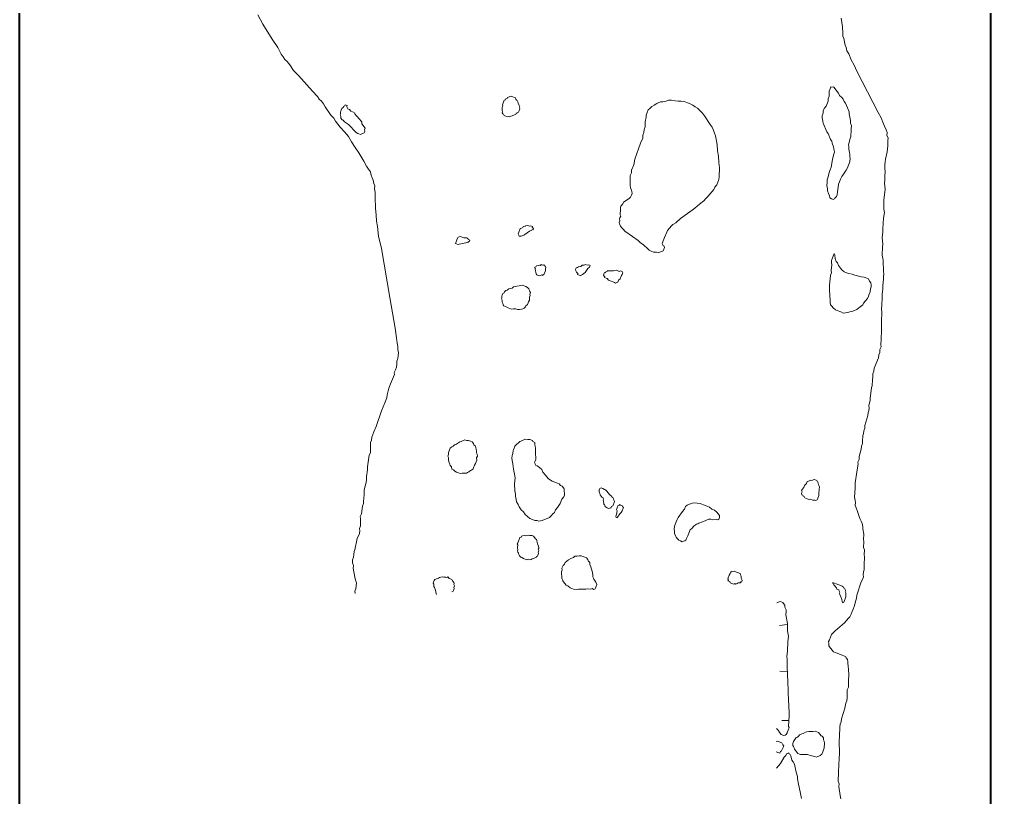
# Model space of a CAD drawing. Header units: millimetres. Extents: x -4 to 26, y -121 to 7.
# Drawn here: x -4.27 to 25.73, y -81.93 to -57.91 of the extents above; entities that cross this region are included whole.
import ezdxf

# ---------------------------------------------------------------- set-up
doc = ezdxf.new("R2010")
doc.units = ezdxf.units.MM
doc.header["$MEASUREMENT"] = 0
doc.layers.add('Layer 1', color=7, linetype='Continuous', lineweight=0)

msp = doc.modelspace()

# ---------------------------------------------------------------- linework, layer by layer
at = {"layer": 'Layer 1', "color": 250, "lineweight": 5, "true_color": 0x231f20}
for p, q in [((19.209, -76.618), (19.441, -76.588)), ((19.222, -78.032), (19.469, -78.04)), ((19.282, -79.559), (19.502, -79.556))]:
    msp.add_line(p, q, dxfattribs=at)
at = {"layer": 'Layer 1', "color": 240, "lineweight": 40, "true_color": 0xed1c24}
msp.add_lwpolyline([(25.727, -121.13), (-4.273, -121.13), (-4.273, 7.37), (25.727, 7.37)], close=True, dxfattribs=at)
at = {"layer": 'Layer 1', "color": 250, "lineweight": 5, "true_color": 0x231f20}
for points in [[(6.095, -75.631), (6.09, -75.567), (6.123, -75.487), (6.129, -75.395), (6.136, -75.304), (6.104, -75.228), (6.084, -75.126), (6.038, -74.857), (6.044, -74.766), (6.013, -74.69), (6.019, -74.599), (6.052, -74.518), (6.058, -74.427), (6.065, -74.336), (6.087, -74.282), (6.165, -73.939), (6.232, -73.779), (6.238, -73.687), (6.233, -73.623), (6.266, -73.542), (6.263, -73.322), (6.258, -73.257), (6.291, -73.177), (6.326, -72.941), (6.359, -72.861), (6.354, -72.796), (6.378, -72.587), (6.373, -72.522), (6.38, -72.431), (6.441, -72.206), (6.447, -72.115), (6.453, -72.023), (6.477, -71.814), (6.483, -71.723), (6.535, -71.369), (6.568, -71.288), (6.576, -71.041), (6.572, -70.977), (6.605, -70.896), (6.611, -70.805), (6.644, -70.725), (6.677, -70.644), (6.743, -70.484), (6.915, -69.991), (7.014, -69.75), (7.08, -69.59), (7.086, -69.498), (7.137, -69.3), (7.159, -69.247), (7.192, -69.166), (7.313, -68.872), (7.308, -68.807), (7.341, -68.727), (7.374, -68.647), (7.381, -68.555), (7.387, -68.464), (7.42, -68.384), (7.426, -68.293), (7.433, -68.201), (7.412, -68.099), (7.418, -68.008), (7.398, -67.905), (7.373, -67.738), (7.338, -67.443), (7.165, -66.495), (6.911, -64.982), (6.819, -64.6), (6.784, -64.304), (6.759, -64.137), (6.745, -63.943), (6.73, -63.75), (6.718, -63.4), (6.719, -63.244), (6.699, -63.142), (6.705, -63.051), (6.674, -62.975), (6.653, -62.873), (6.622, -62.797), (6.59, -62.722), (6.57, -62.619), (6.512, -62.533), (6.453, -62.446), (6.364, -62.284), (6.216, -62.035), (6.099, -61.862), (5.983, -61.689), (5.893, -61.527), (5.765, -61.38), (5.638, -61.234), (5.495, -61.05), (5.436, -60.963), (5.351, -60.866), (5.177, -60.606), (5.118, -60.519), (5.06, -60.433), (4.991, -60.373), (4.933, -60.286), (4.778, -60.129), (4.353, -59.641), (4.199, -59.484), (4.082, -59.31), (3.997, -59.213), (3.928, -59.153), (3.87, -59.066), (3.812, -58.98), (3.706, -58.78), (3.531, -58.52), (3.251, -58.06), (3.088, -57.774)], [(21.107, -57.87), (21.153, -58.139), (21.167, -58.333), (21.161, -58.424), (21.192, -58.5), (21.213, -58.602), (21.233, -58.704), (21.265, -58.78), (21.285, -58.882), (21.344, -58.969), (21.422, -59.158), (21.512, -59.32), (21.591, -59.509), (22.255, -60.784), (22.345, -60.946), (22.423, -61.135), (22.455, -61.21), (22.502, -61.324), (22.534, -61.399), (22.527, -61.491), (22.559, -61.566), (22.553, -61.657), (22.557, -61.722), (22.551, -61.813), (22.545, -61.905), (22.538, -61.996), (22.477, -62.221), (22.471, -62.312), (22.464, -62.404), (22.458, -62.495), (22.468, -62.624), (22.461, -62.715), (22.46, -62.871), (22.453, -62.962), (22.468, -63.156), (22.461, -63.247), (22.427, -63.484), (22.431, -63.548), (22.435, -63.768), (22.455, -63.871), (22.416, -64.042), (22.402, -64.381), (22.395, -64.472), (22.389, -64.563), (22.383, -64.655), (22.397, -64.848), (22.391, -64.939), (22.383, -65.187), (22.403, -65.289), (22.408, -65.354), (22.42, -65.703), (22.425, -65.768), (22.419, -65.859), (22.424, -65.923), (22.4, -66.133), (22.394, -66.224), (22.381, -66.407), (22.375, -66.498), (22.367, -66.745), (22.361, -66.836), (22.37, -66.965), (22.362, -67.213), (22.356, -67.304), (22.354, -67.46), (22.359, -67.524), (22.351, -67.771), (22.339, -67.954), (22.343, -68.019), (22.31, -68.099), (22.304, -68.19), (22.271, -68.271), (22.265, -68.362), (22.132, -68.683), (22.126, -68.774), (22.093, -68.855), (22.087, -68.946), (22.08, -69.037), (22.068, -69.22), (22.046, -69.273), (22.04, -69.365), (22.005, -69.601), (22.01, -69.665), (21.97, -69.837), (21.975, -69.901), (21.969, -69.993), (21.947, -70.046), (21.94, -70.138), (21.846, -70.443), (21.84, -70.534), (21.807, -70.614), (21.8, -70.706), (21.778, -70.759), (21.766, -70.942), (21.77, -71.006), (21.737, -71.087), (21.731, -71.178), (21.67, -71.403), (21.663, -71.494), (21.63, -71.575), (21.635, -71.639), (21.6, -71.875), (21.548, -72.229), (21.542, -72.321), (21.547, -72.385), (21.528, -72.659), (21.548, -72.762), (21.553, -72.826), (21.547, -72.917), (21.578, -72.993), (21.61, -73.069), (21.693, -73.322), (21.725, -73.398), (21.756, -73.473), (21.777, -73.575), (21.781, -73.64), (21.807, -73.807), (21.805, -73.963), (21.81, -74.027), (21.797, -74.21), (21.829, -74.285), (21.827, -74.441), (21.832, -74.506), (21.824, -74.753), (21.822, -74.909), (21.8, -74.962), (21.794, -75.054), (21.799, -75.118), (21.766, -75.198), (21.733, -75.279), (21.594, -75.691), (21.588, -75.782), (21.515, -76.034), (21.482, -76.115), (21.449, -76.195), (21.416, -76.275), (21.383, -76.355), (21.334, -76.398), (21.275, -76.467), (21.215, -76.536), (20.922, -76.792), (20.873, -76.834), (20.813, -76.903), (20.78, -76.984), (20.747, -77.064), (20.725, -77.117), (20.73, -77.182), (20.735, -77.246), (20.75, -77.284), (20.793, -77.333), (20.835, -77.382), (20.878, -77.431), (20.931, -77.453), (20.985, -77.475), (21.065, -77.508), (21.146, -77.541), (21.199, -77.563), (21.253, -77.585), (21.268, -77.623), (21.311, -77.671), (21.316, -77.736), (21.32, -77.801), (21.325, -77.865), (21.334, -77.994), (21.344, -78.123), (21.349, -78.188), (21.342, -78.279), (21.335, -78.526), (21.301, -78.606), (21.3, -78.762), (21.294, -78.854), (21.287, -78.945), (21.254, -79.025), (21.226, -79.17), (21.12, -79.502), (21.114, -79.593), (21.081, -79.674), (21.075, -79.765), (21.069, -79.856), (21.062, -79.948), (21.056, -80.039), (21.054, -80.195), (21.056, -80.571), (21.054, -80.727), (21.042, -80.909), (21.034, -81.157), (21.028, -81.248), (21.021, -81.339), (21.015, -81.431), (21.046, -81.506), (21.04, -81.597), (21.086, -81.867), (21.106, -81.969)], [(21.314, -62.462), (21.303, -62.489), (21.27, -62.569), (21.188, -62.692), (21.128, -62.761), (21.095, -62.841), (21.062, -62.921), (21.029, -63.002), (21.022, -63.093), (20.994, -63.238), (20.988, -63.329), (20.966, -63.383), (20.917, -63.425), (20.906, -63.452), (20.868, -63.468), (20.841, -63.457), (20.815, -63.446), (20.761, -63.424), (20.756, -63.359), (20.725, -63.284), (20.693, -63.208), (20.689, -63.143), (20.668, -63.041), (20.675, -62.95), (20.681, -62.859), (20.703, -62.805), (20.753, -62.607), (20.775, -62.553), (20.808, -62.473), (20.843, -62.237), (20.882, -62.065), (20.904, -62.012), (20.9, -61.947), (20.884, -61.909), (20.879, -61.845), (20.832, -61.731), (20.827, -61.667), (20.785, -61.618), (20.706, -61.429), (20.664, -61.38), (20.553, -61.116), (20.549, -61.051), (20.528, -60.949), (20.523, -60.884), (20.556, -60.804), (20.552, -60.74), (20.585, -60.659), (20.645, -60.59), (20.667, -60.537), (20.689, -60.483), (20.711, -60.43), (20.706, -60.365), (20.739, -60.285), (20.741, -60.129), (20.763, -60.075), (20.774, -60.049), (20.796, -59.995), (20.823, -60.006), (20.86, -59.99), (20.887, -60.001), (20.93, -60.05), (20.945, -60.088), (21.03, -60.186), (21.062, -60.261), (21.131, -60.321), (21.174, -60.37), (21.205, -60.445), (21.248, -60.494), (21.279, -60.57), (21.311, -60.645), (21.358, -60.759), (21.362, -60.823), (21.383, -60.925), (21.403, -61.028), (21.397, -61.119), (21.429, -61.195), (21.422, -61.286), (21.416, -61.377), (21.41, -61.468), (21.414, -61.533), (21.392, -61.587), (21.342, -61.785), (21.347, -61.849), (21.351, -61.914), (21.372, -62.016), (21.377, -62.081), (21.381, -62.145), (21.386, -62.21), (21.38, -62.301), (21.358, -62.355), (21.336, -62.408), (21.314, -62.462)], [(11.168, -60.726), (11.157, -60.752), (11.146, -60.779), (11.108, -60.795), (11.07, -60.811), (11.059, -60.837), (11.022, -60.853), (10.946, -60.885), (10.908, -60.9), (10.87, -60.916), (10.844, -60.905), (10.806, -60.921), (10.752, -60.899), (10.726, -60.888), (10.699, -60.877), (10.683, -60.839), (10.656, -60.828), (10.641, -60.79), (10.652, -60.763), (10.636, -60.726), (10.642, -60.634), (10.664, -60.581), (10.648, -60.543), (10.659, -60.516), (10.682, -60.463), (10.693, -60.436), (10.704, -60.409), (10.741, -60.393), (10.752, -60.367), (10.79, -60.351), (10.801, -60.324), (10.839, -60.308), (10.877, -60.293), (10.914, -60.277), (10.941, -60.288), (10.968, -60.299), (11.022, -60.321), (11.048, -60.332), (11.064, -60.37), (11.08, -60.408), (11.107, -60.419), (11.122, -60.456), (11.138, -60.494), (11.17, -60.57), (11.185, -60.607), (11.174, -60.634), (11.19, -60.672), (11.179, -60.699), (11.168, -60.726)], [(6.378, -61.413), (6.34, -61.429), (6.302, -61.445), (6.264, -61.461), (6.211, -61.439), (6.184, -61.428), (6.131, -61.406), (6.088, -61.357), (5.934, -61.199), (5.891, -61.151), (5.768, -61.069), (5.726, -61.02), (5.699, -61.009), (5.657, -60.96), (5.652, -60.896), (5.636, -60.858), (5.647, -60.831), (5.643, -60.766), (5.654, -60.74), (5.676, -60.686), (5.687, -60.659), (5.735, -60.617), (5.746, -60.59), (5.784, -60.574), (5.795, -60.548), (5.822, -60.559), (5.849, -60.57), (5.838, -60.596), (5.853, -60.634), (5.869, -60.672), (5.896, -60.683), (5.923, -60.694), (5.965, -60.743), (6.019, -60.765), (6.072, -60.787), (6.088, -60.825), (6.131, -60.874), (6.173, -60.922), (6.216, -60.971), (6.301, -61.069), (6.305, -61.133), (6.348, -61.182), (6.363, -61.22), (6.406, -61.269), (6.384, -61.322), (6.4, -61.36), (6.389, -61.387), (6.378, -61.413)], [(15.107, -60.814), (15.085, -60.867), (15.089, -60.932), (15.061, -61.077), (15.059, -61.232), (15.026, -61.313), (15.02, -61.404), (14.987, -61.484), (14.981, -61.576), (14.915, -61.736), (14.743, -62.229), (14.704, -62.4), (14.637, -62.561), (14.631, -62.652), (14.598, -62.733), (14.592, -62.824), (14.597, -62.888), (14.59, -62.98), (14.595, -63.044), (14.6, -63.109), (14.631, -63.184), (14.647, -63.222), (14.652, -63.287), (14.63, -63.34), (14.608, -63.394), (14.559, -63.436), (14.386, -63.553), (14.364, -63.606), (14.304, -63.676), (14.293, -63.702), (14.297, -63.767), (14.285, -63.949), (14.301, -63.987), (14.279, -64.041), (14.268, -64.068), (14.272, -64.132), (14.25, -64.185), (14.266, -64.223), (14.298, -64.299), (14.34, -64.348), (14.383, -64.396), (14.425, -64.445), (14.671, -64.609), (14.836, -64.74), (14.905, -64.799), (15.001, -64.87), (15.14, -64.99), (15.182, -65.039), (15.263, -65.072), (15.316, -65.094), (15.407, -65.1), (15.461, -65.122), (15.536, -65.091), (15.574, -65.075), (15.612, -65.059), (15.634, -65.006), (15.645, -64.979), (15.656, -64.952), (15.64, -64.914), (15.614, -64.903), (15.598, -64.866), (15.582, -64.828), (15.604, -64.774), (15.615, -64.747), (15.659, -64.641), (15.725, -64.48), (15.747, -64.426), (15.807, -64.357), (15.867, -64.288), (15.916, -64.245), (16.002, -64.187), (16.149, -64.06), (16.506, -63.8), (16.593, -63.742), (16.739, -63.614), (16.874, -63.513), (16.934, -63.444), (16.994, -63.375), (17.054, -63.306), (17.114, -63.236), (17.174, -63.167), (17.207, -63.087), (17.266, -63.018), (17.299, -62.937), (17.333, -62.857), (17.339, -62.766), (17.345, -62.674), (17.351, -62.583), (17.358, -62.492), (17.333, -62.325), (17.318, -62.131), (17.293, -61.964), (17.279, -61.771), (17.259, -61.668), (17.254, -61.604), (17.233, -61.502), (17.202, -61.426), (17.155, -61.313), (17.123, -61.237), (17.065, -61.151), (17.007, -61.064), (16.948, -60.977), (16.89, -60.891), (16.832, -60.804), (16.763, -60.744), (16.678, -60.647), (16.597, -60.614), (16.528, -60.554), (16.448, -60.521), (16.368, -60.488), (16.26, -60.444), (16.169, -60.437), (16.078, -60.431), (15.987, -60.425), (15.869, -60.408), (15.777, -60.401), (15.702, -60.433), (15.599, -60.453), (15.535, -60.458), (15.459, -60.489), (15.421, -60.505), (15.335, -60.563), (15.259, -60.595), (15.199, -60.664), (15.151, -60.707), (15.118, -60.787), (15.107, -60.814)], [(11.604, -64.379), (11.593, -64.406), (11.566, -64.395), (11.555, -64.422), (11.48, -64.453), (11.344, -64.554), (11.307, -64.57), (11.231, -64.601), (11.204, -64.59), (11.193, -64.617), (11.166, -64.606), (11.151, -64.568), (11.135, -64.53), (11.157, -64.477), (11.168, -64.45), (11.179, -64.423), (11.201, -64.37), (11.239, -64.354), (11.277, -64.338), (11.288, -64.312), (11.325, -64.296), (11.352, -64.307), (11.363, -64.28), (11.428, -64.275), (11.455, -64.286), (11.481, -64.297), (11.519, -64.282), (11.546, -64.293), (11.573, -64.304), (11.562, -64.33), (11.588, -64.341), (11.604, -64.379)], [(9.633, -64.757), (9.595, -64.773), (9.584, -64.8), (9.558, -64.788), (9.52, -64.804), (9.418, -64.825), (9.315, -64.845), (9.277, -64.861), (9.251, -64.85), (9.224, -64.839), (9.197, -64.828), (9.208, -64.801), (9.219, -64.774), (9.241, -64.721), (9.263, -64.667), (9.274, -64.641), (9.312, -64.625), (9.35, -64.609), (9.377, -64.62), (9.403, -64.631), (9.457, -64.653), (9.548, -64.659), (9.575, -64.67), (9.591, -64.708), (9.617, -64.719), (9.644, -64.73), (9.633, -64.757)], [(21.967, -66.424), (21.956, -66.451), (21.923, -66.531), (21.863, -66.6), (21.803, -66.67), (21.781, -66.723), (21.695, -66.781), (21.646, -66.824), (21.597, -66.866), (21.522, -66.898), (21.446, -66.929), (21.381, -66.934), (21.344, -66.95), (21.241, -66.97), (21.177, -66.975), (21.097, -66.942), (20.99, -66.898), (20.936, -66.876), (20.867, -66.816), (20.824, -66.767), (20.782, -66.718), (20.777, -66.654), (20.772, -66.589), (20.749, -66.267), (20.755, -66.175), (20.75, -66.111), (20.757, -66.019), (20.78, -65.81), (20.813, -65.73), (20.808, -65.665), (20.821, -65.483), (20.816, -65.418), (20.812, -65.354), (20.845, -65.273), (20.867, -65.22), (20.878, -65.193), (20.889, -65.166), (20.9, -65.139), (20.916, -65.177), (20.925, -65.306), (20.956, -65.382), (20.999, -65.431), (21.03, -65.506), (21.089, -65.593), (21.131, -65.642), (21.2, -65.701), (21.254, -65.723), (21.334, -65.757), (21.452, -65.774), (21.533, -65.807), (21.731, -65.857), (21.822, -65.864), (21.903, -65.897), (21.956, -65.919), (21.988, -65.994), (22.03, -66.043), (22.035, -66.108), (22.039, -66.172), (22.017, -66.226), (22.011, -66.317), (21.978, -66.397), (21.967, -66.424)], [(11.95, -65.742), (11.939, -65.769), (11.928, -65.796), (11.902, -65.785), (11.891, -65.812), (11.864, -65.801), (11.826, -65.816), (11.788, -65.832), (11.762, -65.821), (11.735, -65.81), (11.708, -65.799), (11.692, -65.761), (11.677, -65.724), (11.672, -65.659), (11.656, -65.621), (11.667, -65.594), (11.64, -65.583), (11.651, -65.557), (11.689, -65.541), (11.7, -65.514), (11.765, -65.509), (11.802, -65.494), (11.829, -65.505), (11.84, -65.478), (11.867, -65.489), (11.894, -65.5), (11.932, -65.484), (11.947, -65.522), (11.974, -65.533), (11.99, -65.571), (11.979, -65.598), (11.983, -65.662), (11.972, -65.689), (11.95, -65.742)], [(13.35, -65.536), (13.339, -65.563), (13.29, -65.605), (13.208, -65.728), (13.122, -65.786), (13.084, -65.802), (13.073, -65.829), (13.046, -65.818), (13.019, -65.807), (12.993, -65.796), (12.966, -65.785), (12.977, -65.758), (12.934, -65.709), (12.919, -65.672), (12.903, -65.634), (12.914, -65.607), (12.925, -65.58), (12.963, -65.565), (13, -65.549), (13.065, -65.544), (13.114, -65.502), (13.178, -65.497), (13.216, -65.481), (13.27, -65.503), (13.307, -65.487), (13.334, -65.498), (13.361, -65.509), (13.35, -65.536)], [(14.331, -65.815), (14.32, -65.842), (14.287, -65.922), (14.238, -65.964), (14.216, -66.018), (14.178, -66.034), (14.14, -66.049), (14.113, -66.038), (14.087, -66.027), (14.06, -66.016), (14.006, -65.994), (13.926, -65.961), (13.884, -65.912), (13.857, -65.901), (13.803, -65.879), (13.814, -65.853), (13.788, -65.842), (13.772, -65.804), (13.783, -65.777), (13.794, -65.75), (13.805, -65.724), (13.832, -65.735), (13.843, -65.708), (13.88, -65.692), (13.891, -65.665), (13.918, -65.676), (13.983, -65.672), (14.074, -65.678), (14.176, -65.657), (14.257, -65.69), (14.294, -65.675), (14.321, -65.686), (14.348, -65.697), (14.364, -65.735), (14.353, -65.761), (14.342, -65.788), (14.331, -65.815)], [(11.447, -66.662), (11.436, -66.688), (11.425, -66.715), (11.376, -66.758), (11.365, -66.785), (11.316, -66.827), (11.278, -66.843), (11.241, -66.859), (11.176, -66.863), (11.111, -66.868), (11.058, -66.846), (10.993, -66.851), (10.929, -66.855), (10.875, -66.833), (10.822, -66.811), (10.768, -66.789), (10.741, -66.778), (10.688, -66.756), (10.672, -66.718), (10.656, -66.681), (10.641, -66.643), (10.636, -66.578), (10.62, -66.541), (10.631, -66.514), (10.627, -66.449), (10.638, -66.422), (10.66, -66.369), (10.697, -66.353), (10.708, -66.326), (10.757, -66.284), (10.795, -66.268), (10.844, -66.226), (10.946, -66.205), (10.995, -66.163), (11.059, -66.158), (11.097, -66.142), (11.162, -66.138), (11.2, -66.122), (11.264, -66.117), (11.291, -66.128), (11.344, -66.15), (11.371, -66.161), (11.425, -66.183), (11.467, -66.232), (11.483, -66.27), (11.499, -66.308), (11.514, -66.345), (11.492, -66.399), (11.508, -66.437), (11.486, -66.49), (11.48, -66.581), (11.458, -66.635), (11.447, -66.662)], [(9.778, -71.702), (9.767, -71.729), (9.745, -71.783), (9.696, -71.825), (9.659, -71.841), (9.61, -71.883), (9.572, -71.899), (9.534, -71.915), (9.47, -71.919), (9.405, -71.924), (9.341, -71.929), (9.287, -71.907), (9.234, -71.885), (9.18, -71.863), (9.137, -71.814), (9.084, -71.792), (9.079, -71.727), (9.037, -71.679), (9.021, -71.641), (8.989, -71.565), (8.985, -71.501), (8.98, -71.436), (8.964, -71.398), (8.986, -71.345), (8.982, -71.28), (9.004, -71.227), (9.015, -71.2), (9.037, -71.147), (9.086, -71.104), (9.123, -71.088), (9.172, -71.046), (9.21, -71.03), (9.334, -70.956), (9.372, -70.94), (9.41, -70.925), (9.485, -70.893), (9.539, -70.915), (9.603, -70.91), (9.657, -70.932), (9.71, -70.954), (9.753, -71.003), (9.769, -71.041), (9.811, -71.09), (9.827, -71.128), (9.832, -71.192), (9.847, -71.23), (9.852, -71.295), (9.868, -71.332), (9.873, -71.397), (9.851, -71.45), (9.855, -71.515), (9.833, -71.568), (9.811, -71.622), (9.789, -71.675), (9.778, -71.702)], [(10.987, -71.198), (10.976, -71.225), (10.97, -71.317), (10.948, -71.37), (10.941, -71.461), (10.946, -71.526), (10.967, -71.628), (10.992, -71.795), (11.033, -72), (11.038, -72.064), (11.031, -72.156), (11.025, -72.247), (11.028, -72.467), (11.049, -72.57), (11.053, -72.634), (11.074, -72.736), (11.078, -72.801), (11.137, -72.888), (11.168, -72.963), (11.226, -73.05), (11.296, -73.11), (11.354, -73.196), (11.423, -73.256), (11.492, -73.316), (11.573, -73.349), (11.653, -73.382), (11.718, -73.377), (11.771, -73.399), (11.873, -73.379), (11.949, -73.347), (12.025, -73.316), (12.1, -73.284), (12.149, -73.242), (12.209, -73.173), (12.258, -73.13), (12.291, -73.05), (12.35, -72.98), (12.432, -72.858), (12.487, -72.724), (12.547, -72.655), (12.569, -72.601), (12.565, -72.537), (12.56, -72.472), (12.555, -72.407), (12.539, -72.37), (12.497, -72.321), (12.443, -72.299), (12.401, -72.25), (12.347, -72.228), (12.187, -72.162), (12.133, -72.14), (12.064, -72.08), (12.021, -72.031), (11.979, -71.982), (11.894, -71.885), (11.862, -71.809), (11.793, -71.749), (11.724, -71.69), (11.67, -71.668), (11.655, -71.63), (11.639, -71.592), (11.65, -71.565), (11.683, -71.485), (11.678, -71.42), (11.673, -71.356), (11.669, -71.291), (11.67, -71.136), (11.655, -71.098), (11.65, -71.033), (11.645, -70.969), (11.592, -70.947), (11.576, -70.909), (11.496, -70.876), (11.431, -70.881), (11.34, -70.874), (11.264, -70.906), (11.189, -70.937), (11.14, -70.98), (11.091, -71.022), (11.031, -71.091), (11.009, -71.145), (10.987, -71.198)], [(20.388, -72.691), (20.377, -72.718), (20.366, -72.744), (20.328, -72.76), (20.302, -72.749), (20.237, -72.754), (20.21, -72.743), (20.157, -72.721), (20.119, -72.736), (20.066, -72.714), (20.039, -72.703), (19.985, -72.681), (19.97, -72.644), (19.943, -72.633), (19.927, -72.595), (19.9, -72.584), (19.885, -72.546), (19.896, -72.519), (19.907, -72.492), (19.891, -72.455), (19.902, -72.428), (19.962, -72.359), (19.984, -72.305), (19.995, -72.278), (20.044, -72.236), (20.055, -72.209), (20.066, -72.182), (20.103, -72.167), (20.141, -72.151), (20.179, -72.135), (20.206, -72.146), (20.243, -72.13), (20.281, -72.115), (20.308, -72.126), (20.335, -72.137), (20.362, -72.148), (20.377, -72.185), (20.404, -72.196), (20.393, -72.223), (20.409, -72.261), (20.425, -72.299), (20.44, -72.337), (20.434, -72.428), (20.417, -72.546), (20.421, -72.61), (20.41, -72.637), (20.399, -72.664), (20.388, -72.691)], [(14.093, -72.853), (14.082, -72.88), (14.071, -72.906), (14.06, -72.933), (14.022, -72.949), (14.011, -72.976), (14, -73.002), (13.973, -72.991), (13.936, -73.007), (13.909, -72.996), (13.882, -72.985), (13.855, -72.974), (13.829, -72.963), (13.813, -72.925), (13.797, -72.888), (13.77, -72.877), (13.781, -72.85), (13.761, -72.747), (13.772, -72.721), (13.756, -72.683), (13.729, -72.672), (13.671, -72.585), (13.655, -72.548), (13.64, -72.51), (13.651, -72.483), (13.624, -72.472), (13.635, -72.445), (13.646, -72.418), (13.657, -72.392), (13.695, -72.376), (13.722, -72.387), (13.748, -72.398), (13.802, -72.42), (13.829, -72.431), (13.871, -72.48), (13.914, -72.529), (13.956, -72.577), (14.025, -72.637), (14.041, -72.675), (14.068, -72.686), (14.084, -72.724), (14.099, -72.762), (14.115, -72.799), (14.104, -72.826), (14.093, -72.853)], [(14.354, -73.054), (14.343, -73.081), (14.321, -73.135), (14.273, -73.177), (14.202, -73.273), (14.191, -73.3), (14.164, -73.289), (14.148, -73.251), (14.17, -73.198), (14.188, -73.08), (14.172, -73.042), (14.194, -72.988), (14.205, -72.962), (14.216, -72.935), (14.227, -72.908), (14.254, -72.919), (14.265, -72.892), (14.291, -72.903), (14.318, -72.914), (14.345, -72.925), (14.372, -72.936), (14.361, -72.963), (14.387, -72.974), (14.376, -73.001), (14.365, -73.028), (14.354, -73.054)], [(17.345, -73.316), (17.334, -73.342), (17.297, -73.358), (17.27, -73.347), (17.141, -73.357), (17.087, -73.335), (17.023, -73.339), (16.947, -73.371), (16.909, -73.387), (16.796, -73.434), (16.72, -73.465), (16.683, -73.481), (16.645, -73.497), (16.607, -73.513), (16.558, -73.555), (16.498, -73.624), (16.45, -73.667), (16.428, -73.72), (16.406, -73.774), (16.373, -73.854), (16.339, -73.934), (16.317, -73.988), (16.28, -74.004), (16.242, -74.019), (16.204, -74.035), (16.151, -74.013), (16.097, -73.991), (16.055, -73.942), (16.012, -73.893), (15.996, -73.856), (15.965, -73.78), (15.96, -73.716), (15.955, -73.651), (15.962, -73.56), (15.984, -73.506), (16.017, -73.426), (16.05, -73.346), (16.072, -73.292), (16.214, -73.1), (16.273, -73.031), (16.306, -72.951), (16.355, -72.908), (16.431, -72.877), (16.506, -72.845), (16.571, -72.84), (16.662, -72.847), (16.753, -72.853), (16.861, -72.897), (16.941, -72.93), (17.048, -72.974), (17.117, -73.034), (17.197, -73.067), (17.267, -73.127), (17.309, -73.176), (17.352, -73.224), (17.356, -73.289), (17.345, -73.316)], [(11.744, -74.452), (11.733, -74.479), (11.696, -74.495), (11.685, -74.522), (11.647, -74.537), (11.609, -74.553), (11.571, -74.569), (11.533, -74.585), (11.496, -74.6), (11.442, -74.578), (11.404, -74.594), (11.378, -74.583), (11.324, -74.561), (11.297, -74.55), (11.244, -74.528), (11.217, -74.517), (11.175, -74.468), (11.159, -74.43), (11.143, -74.392), (11.127, -74.355), (11.112, -74.317), (11.123, -74.29), (11.118, -74.226), (11.124, -74.134), (11.108, -74.097), (11.119, -74.07), (11.141, -74.016), (11.153, -73.989), (11.164, -73.963), (11.186, -73.909), (11.223, -73.893), (11.234, -73.867), (11.272, -73.851), (11.337, -73.846), (11.363, -73.857), (11.401, -73.842), (11.466, -73.837), (11.493, -73.848), (11.557, -73.843), (11.584, -73.854), (11.611, -73.865), (11.653, -73.914), (11.669, -73.952), (11.696, -73.963), (11.711, -74.001), (11.716, -74.065), (11.732, -74.103), (11.763, -74.178), (11.768, -74.243), (11.757, -74.27), (11.773, -74.307), (11.751, -74.361), (11.766, -74.399), (11.744, -74.452)], [(13.53, -75.438), (13.519, -75.465), (13.508, -75.491), (13.47, -75.507), (13.416, -75.485), (13.378, -75.501), (13.287, -75.494), (13.223, -75.499), (13.067, -75.498), (13.002, -75.502), (12.938, -75.507), (12.846, -75.501), (12.793, -75.479), (12.739, -75.457), (12.67, -75.397), (12.617, -75.375), (12.574, -75.326), (12.532, -75.277), (12.516, -75.239), (12.484, -75.164), (12.48, -75.099), (12.475, -75.035), (12.47, -74.97), (12.492, -74.917), (12.487, -74.852), (12.521, -74.772), (12.569, -74.729), (12.591, -74.676), (12.64, -74.633), (12.689, -74.591), (12.765, -74.559), (12.84, -74.528), (12.889, -74.485), (12.953, -74.481), (13.018, -74.476), (13.082, -74.471), (13.136, -74.493), (13.19, -74.515), (13.243, -74.537), (13.286, -74.586), (13.301, -74.624), (13.344, -74.673), (13.349, -74.737), (13.38, -74.813), (13.432, -74.991), (13.437, -75.055), (13.441, -75.12), (13.457, -75.158), (13.473, -75.195), (13.531, -75.282), (13.563, -75.357), (13.552, -75.384), (13.541, -75.411), (13.53, -75.438)], [(18.046, -75.263), (18.035, -75.29), (18.008, -75.279), (17.997, -75.305), (17.933, -75.31), (17.895, -75.326), (17.857, -75.342), (17.83, -75.331), (17.793, -75.346), (17.766, -75.335), (17.739, -75.324), (17.712, -75.313), (17.685, -75.302), (17.67, -75.265), (17.643, -75.254), (17.616, -75.243), (17.627, -75.216), (17.611, -75.178), (17.634, -75.124), (17.645, -75.098), (17.656, -75.071), (17.678, -75.017), (17.689, -74.991), (17.7, -74.964), (17.726, -74.975), (17.737, -74.948), (17.764, -74.959), (17.802, -74.943), (17.829, -74.954), (17.855, -74.965), (17.882, -74.976), (17.909, -74.987), (17.936, -74.999), (17.963, -75.01), (17.989, -75.021), (18.005, -75.058), (18.021, -75.096), (18.025, -75.161), (18.041, -75.198), (18.057, -75.236), (18.046, -75.263)], [(8.615, -75.668), (8.599, -75.63), (8.579, -75.527), (8.547, -75.452), (8.531, -75.414), (8.527, -75.35), (8.511, -75.312), (8.522, -75.285), (8.533, -75.258), (8.544, -75.232), (8.555, -75.205), (8.593, -75.189), (8.631, -75.173), (8.668, -75.158), (8.706, -75.142), (8.744, -75.126), (8.809, -75.121), (8.835, -75.132), (8.9, -75.128), (8.927, -75.139), (8.964, -75.123), (9.007, -75.172), (9.06, -75.194), (9.087, -75.205), (9.103, -75.243), (9.145, -75.291), (9.161, -75.329), (9.15, -75.356), (9.166, -75.394), (9.144, -75.447), (9.16, -75.485), (9.149, -75.512), (9.138, -75.538)], [(21.227, -75.822), (21.216, -75.849), (21.194, -75.902), (21.157, -75.918), (21.141, -75.88), (21.136, -75.816), (21.105, -75.74), (21.073, -75.664), (21.057, -75.627), (21.068, -75.6), (21.053, -75.562), (21.037, -75.524), (20.983, -75.502), (20.968, -75.464), (20.883, -75.367), (20.867, -75.329), (20.84, -75.318), (20.851, -75.291), (20.878, -75.302), (20.905, -75.313), (20.958, -75.335), (21.038, -75.368), (21.119, -75.402), (21.146, -75.413), (21.172, -75.424), (21.188, -75.461), (21.215, -75.472), (21.231, -75.51), (21.246, -75.548), (21.235, -75.575), (21.251, -75.612), (21.256, -75.677), (21.26, -75.742), (21.249, -75.768), (21.238, -75.795), (21.227, -75.822)], [(9.138, -75.538), (9.127, -75.565), (9.089, -75.581)], [(19.118, -79.805), (19.161, -79.853), (19.219, -79.94), (19.261, -79.989), (19.315, -80.011), (19.342, -80.022), (19.379, -80.006), (19.417, -79.99), (19.439, -79.937), (19.45, -79.91), (19.472, -79.856), (19.505, -79.776), (19.49, -79.738), (19.504, -79.4), (19.51, -79.309), (19.496, -79.115), (19.482, -78.921), (19.479, -78.701), (19.474, -78.636), (19.466, -78.352), (19.452, -78.158), (19.444, -77.873), (19.441, -77.653), (19.436, -77.588), (19.442, -77.497), (19.449, -77.405), (19.467, -77.132), (19.48, -76.949), (19.46, -76.847), (19.455, -76.782), (19.452, -76.562), (19.406, -76.292), (19.412, -76.201), (19.408, -76.137), (19.376, -76.061), (19.371, -75.997), (19.329, -75.948), (19.313, -75.91), (19.26, -75.888), (19.233, -75.877), (19.195, -75.893), (19.12, -75.924)], [(19.115, -76.392)], [(20.557, -80.491), (20.546, -80.518), (20.524, -80.571), (20.513, -80.598), (20.464, -80.64), (20.426, -80.656), (20.388, -80.672), (20.351, -80.688), (20.297, -80.666), (20.152, -80.637), (20.099, -80.615), (20.072, -80.604), (19.916, -80.603), (19.852, -80.607), (19.825, -80.596), (19.771, -80.574), (19.729, -80.525), (19.713, -80.488), (19.671, -80.439), (19.655, -80.401), (19.639, -80.363), (19.623, -80.326), (19.619, -80.261), (19.63, -80.234), (19.641, -80.207), (19.723, -80.085), (19.76, -80.069), (19.809, -80.026), (19.82, -80), (19.896, -79.968), (19.934, -79.952), (20.009, -79.921), (20.047, -79.905), (20.111, -79.9), (20.176, -79.896), (20.24, -79.891), (20.305, -79.886), (20.359, -79.908), (20.412, -79.93), (20.455, -79.979), (20.497, -80.028), (20.524, -80.039), (20.566, -80.088), (20.571, -80.152), (20.587, -80.19), (20.592, -80.255), (20.596, -80.319), (20.585, -80.346), (20.59, -80.411), (20.568, -80.464), (20.557, -80.491)], [(19.109, -80.207), (19.146, -80.192), (19.173, -80.203), (19.2, -80.214), (19.227, -80.225), (19.253, -80.236), (19.28, -80.247), (19.296, -80.285), (19.323, -80.296), (19.312, -80.322), (19.338, -80.333), (19.327, -80.36), (19.316, -80.387), (19.305, -80.414)], [(19.305, -80.414), (19.272, -80.494), (19.235, -80.51), (19.224, -80.536), (19.213, -80.563), (19.186, -80.552), (19.159, -80.541), (19.132, -80.53), (19.106, -80.519)], [(19.886, -81.967), (19.845, -81.763), (19.789, -81.52), (19.764, -81.353), (19.759, -81.289), (19.723, -81.149), (19.686, -81.009), (19.666, -80.906), (19.634, -80.831), (19.592, -80.782), (19.556, -80.642), (19.54, -80.604), (19.513, -80.593), (19.497, -80.555), (19.46, -80.571), (19.422, -80.587), (19.4, -80.64), (19.351, -80.683), (19.236, -80.886), (19.176, -80.955), (19.117, -81.024)]]:
    msp.add_lwpolyline(points, dxfattribs=at)

doc.saveas('drawing.dxf')
